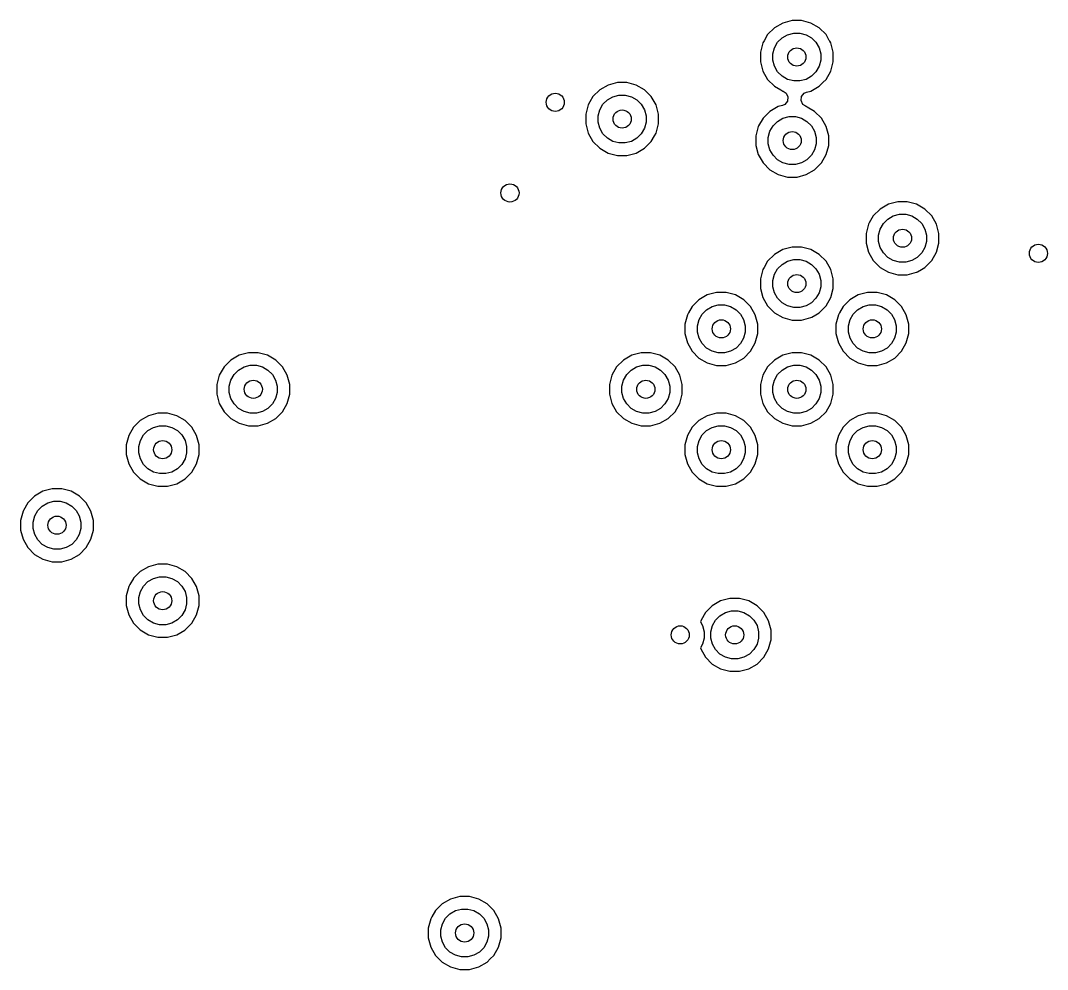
# Model space of a CAD drawing. Extents: x 0.98 to 8.09, y -3.46 to -0.83.
# Drawn here: x 3.815 to 4.484, y -2.11 to -1.492 of the extents above; entities that cross this region are included whole.
import ezdxf

# ---------------------------------------------------------------- set-up
doc = ezdxf.new("R2010")
doc.units = 0
doc.header["$MEASUREMENT"] = 0
doc.layers.add('BLACK', color=7, linetype='CONTINUOUS')

msp = doc.modelspace()

# ---------------------------------------------------------------- linework, layer by layer
at = {"layer": 'BLACK', "linetype": 'CONTINUOUS'}
for p, q in [((4.31774, -1.49198), (4.31169, -1.4936)), ((4.324, -1.49198), (4.31774, -1.49198)), ((4.33004, -1.4936), (4.324, -1.49198)), ((4.30627, -1.49673), (4.30185, -1.50115)), ((4.31169, -1.4936), (4.30627, -1.49673)), ((4.30627, -1.49673), (4.30627, -1.49673)), ((4.31169, -1.4936), (4.31169, -1.4936)), ((4.31169, -1.4936), (4.31169, -1.4936)), ((4.33546, -1.49673), (4.33004, -1.4936)), ((4.33989, -1.50115), (4.33546, -1.49673)), ((4.29949, -1.50524), (4.29872, -1.50657)), ((4.30185, -1.50115), (4.29949, -1.50524)), ((4.30185, -1.50115), (4.30185, -1.50115)), ((4.30632, -1.50972), (4.30837, -1.50616)), ((4.30837, -1.50616), (4.31128, -1.50325)), ((4.31128, -1.50325), (4.31484, -1.5012)), ((4.31484, -1.5012), (4.31881, -1.50013)), ((4.31881, -1.50013), (4.32292, -1.50013)), ((4.32292, -1.50013), (4.32689, -1.5012)), ((4.32689, -1.5012), (4.33045, -1.50325)), ((4.33045, -1.50325), (4.33336, -1.50616)), ((4.33336, -1.50616), (4.33542, -1.50972)), ((4.34082, -1.50278), (4.33989, -1.50115)), ((4.34113, -1.50331), (4.34082, -1.50278)), ((4.34205, -1.5049), (4.34113, -1.50331)), ((4.34237, -1.50545), (4.34205, -1.5049)), ((4.34205, -1.5049), (4.34205, -1.5049)), ((4.34301, -1.50657), (4.34237, -1.50545)), ((4.29872, -1.50657), (4.2971, -1.51262)), ((4.2971, -1.51262), (4.2971, -1.51888)), ((4.30525, -1.51369), (4.30632, -1.50972)), ((4.33542, -1.50972), (4.33648, -1.51369)), ((4.34463, -1.51262), (4.34301, -1.50657)), ((4.34463, -1.51888), (4.34463, -1.51262)), ((4.2971, -1.51888), (4.29872, -1.52492)), ((4.30525, -1.5178), (4.30525, -1.51369)), ((4.30632, -1.52177), (4.30525, -1.5178)), ((4.33648, -1.5178), (4.33542, -1.52177)), ((4.33648, -1.51369), (4.33648, -1.5178)), ((4.34301, -1.52492), (4.34463, -1.51888)), ((4.29872, -1.52492), (4.30185, -1.53034)), ((4.30837, -1.52533), (4.30632, -1.52177)), ((4.31128, -1.52824), (4.30837, -1.52533)), ((4.33336, -1.52533), (4.33045, -1.52824)), ((4.33542, -1.52177), (4.33336, -1.52533)), ((4.33989, -1.53034), (4.34301, -1.52492)), ((4.20387, -1.53239), (4.19782, -1.53401)), ((4.21012, -1.53239), (4.20387, -1.53239)), ((4.21617, -1.53401), (4.21012, -1.53239)), ((4.30185, -1.53034), (4.30627, -1.53477)), ((4.31484, -1.5303), (4.31128, -1.52824)), ((4.31881, -1.53136), (4.31484, -1.5303)), ((4.32292, -1.53136), (4.31881, -1.53136)), ((4.32689, -1.5303), (4.32292, -1.53136)), ((4.33045, -1.52824), (4.32689, -1.5303)), ((4.33546, -1.53477), (4.33792, -1.5323)), ((4.33792, -1.5323), (4.33989, -1.53034)), ((4.1924, -1.53714), (4.18798, -1.54156)), ((4.19782, -1.53401), (4.1924, -1.53714)), ((4.1924, -1.53714), (4.1924, -1.53714)), ((4.19782, -1.53401), (4.19782, -1.53401)), ((4.19782, -1.53401), (4.19782, -1.53401)), ((4.22159, -1.53714), (4.21617, -1.53401)), ((4.22601, -1.54156), (4.22159, -1.53714)), ((4.30627, -1.53477), (4.31038, -1.53714)), ((4.31038, -1.53714), (4.31169, -1.5379)), ((4.31169, -1.5379), (4.31199, -1.53802)), ((4.31199, -1.53802), (4.31195, -1.5381)), ((4.31195, -1.5381), (4.31391, -1.53929)), ((4.31391, -1.53929), (4.31511, -1.54177)), ((4.32395, -1.54146), (4.3257, -1.53934)), ((4.3257, -1.53934), (4.32718, -1.53866)), ((4.32718, -1.53866), (4.33004, -1.5379)), ((4.33004, -1.5379), (4.33546, -1.53477)), ((4.18599, -1.54501), (4.18485, -1.54698)), ((4.18798, -1.54156), (4.18599, -1.54501)), ((4.18798, -1.54156), (4.18798, -1.54156)), ((4.1945, -1.54657), (4.19741, -1.54366)), ((4.19741, -1.54366), (4.20097, -1.54161)), ((4.20097, -1.54161), (4.20494, -1.54054)), ((4.20494, -1.54054), (4.20905, -1.54054)), ((4.20905, -1.54054), (4.21302, -1.54161)), ((4.21302, -1.54161), (4.21658, -1.54366)), ((4.21658, -1.54366), (4.21949, -1.54657)), ((4.22914, -1.54698), (4.22601, -1.54156)), ((4.31479, -1.5445), (4.31304, -1.54662)), ((4.31511, -1.54177), (4.31479, -1.5445)), ((4.32363, -1.54419), (4.32395, -1.54146)), ((4.32483, -1.54666), (4.32363, -1.54419)), ((4.18485, -1.54698), (4.18323, -1.55303)), ((4.18323, -1.55303), (4.18323, -1.55929)), ((4.19138, -1.5541), (4.19245, -1.55013)), ((4.19245, -1.55013), (4.1945, -1.54657)), ((4.21949, -1.54657), (4.22155, -1.55013)), ((4.22155, -1.55013), (4.22261, -1.5541)), ((4.23076, -1.55303), (4.22914, -1.54698)), ((4.23076, -1.55929), (4.23076, -1.55303)), ((4.30328, -1.55119), (4.29885, -1.55561)), ((4.3087, -1.54806), (4.30328, -1.55119)), ((4.30328, -1.55119), (4.30328, -1.55119)), ((4.31156, -1.54729), (4.3087, -1.54806)), ((4.31304, -1.54662), (4.31156, -1.54729)), ((4.32679, -1.54786), (4.32483, -1.54666)), ((4.32675, -1.54794), (4.32679, -1.54786)), ((4.32705, -1.54806), (4.32675, -1.54794)), ((4.32764, -1.5484), (4.32705, -1.54806)), ((4.33247, -1.55119), (4.32764, -1.5484)), ((4.33689, -1.55561), (4.33247, -1.55119)), ((4.18323, -1.55929), (4.18485, -1.56533)), ((4.19138, -1.55821), (4.19138, -1.5541)), ((4.19245, -1.56218), (4.19138, -1.55821)), ((4.22261, -1.55821), (4.22155, -1.56218)), ((4.22261, -1.5541), (4.22261, -1.55821)), ((4.22914, -1.56533), (4.23076, -1.55929)), ((4.29885, -1.55561), (4.29594, -1.56066)), ((4.29885, -1.55561), (4.29885, -1.55561)), ((4.30538, -1.56062), (4.30829, -1.55771)), ((4.30829, -1.55771), (4.31185, -1.55566)), ((4.31185, -1.55566), (4.31582, -1.55459)), ((4.31582, -1.55459), (4.31993, -1.55459)), ((4.31993, -1.55459), (4.3239, -1.55566)), ((4.3239, -1.55566), (4.32746, -1.55771)), ((4.32746, -1.55771), (4.33037, -1.56062)), ((4.34002, -1.56103), (4.33689, -1.55561)), ((4.18485, -1.56533), (4.18798, -1.57075)), ((4.1945, -1.56574), (4.19245, -1.56218)), ((4.19741, -1.56865), (4.1945, -1.56574)), ((4.21949, -1.56574), (4.21658, -1.56865)), ((4.22155, -1.56218), (4.21949, -1.56574)), ((4.22813, -1.56708), (4.22914, -1.56533)), ((4.29573, -1.56103), (4.29411, -1.56708)), ((4.29594, -1.56066), (4.29573, -1.56103)), ((4.30226, -1.56815), (4.30332, -1.56418)), ((4.30332, -1.56418), (4.30538, -1.56062)), ((4.33037, -1.56062), (4.33242, -1.56418)), ((4.33242, -1.56418), (4.33349, -1.56815)), ((4.34164, -1.56708), (4.34002, -1.56103)), ((4.18798, -1.57075), (4.1924, -1.57518)), ((4.20097, -1.57071), (4.19741, -1.56865)), ((4.20494, -1.57177), (4.20097, -1.57071)), ((4.20905, -1.57177), (4.20494, -1.57177)), ((4.21302, -1.57071), (4.20905, -1.57177)), ((4.21658, -1.56865), (4.21302, -1.57071)), ((4.22159, -1.57518), (4.22601, -1.57075)), ((4.22601, -1.57075), (4.22813, -1.56708)), ((4.29411, -1.56708), (4.29411, -1.57334)), ((4.30226, -1.57226), (4.30226, -1.56815)), ((4.30332, -1.57623), (4.30226, -1.57226)), ((4.33349, -1.57226), (4.33242, -1.57623)), ((4.33349, -1.56815), (4.33349, -1.57226)), ((4.34164, -1.57334), (4.34164, -1.56708)), ((4.1924, -1.57518), (4.19782, -1.57831)), ((4.19782, -1.57831), (4.20387, -1.57992)), ((4.21012, -1.57992), (4.21617, -1.57831)), ((4.21617, -1.57831), (4.22159, -1.57518)), ((4.29411, -1.57334), (4.29573, -1.57938)), ((4.29573, -1.57938), (4.29885, -1.5848)), ((4.30538, -1.57979), (4.30332, -1.57623)), ((4.30829, -1.5827), (4.30538, -1.57979)), ((4.33037, -1.57979), (4.32746, -1.5827)), ((4.33242, -1.57623), (4.33037, -1.57979)), ((4.33689, -1.5848), (4.34002, -1.57938)), ((4.34002, -1.57938), (4.34164, -1.57334)), ((4.20387, -1.57992), (4.20387, -1.57992)), ((4.20387, -1.57992), (4.21012, -1.57992)), ((4.21012, -1.57992), (4.21012, -1.57992)), ((4.29885, -1.5848), (4.30328, -1.58923)), ((4.31185, -1.58476), (4.30829, -1.5827)), ((4.31582, -1.58582), (4.31185, -1.58476)), ((4.31993, -1.58582), (4.31582, -1.58582)), ((4.3239, -1.58476), (4.31993, -1.58582)), ((4.32746, -1.5827), (4.3239, -1.58476)), ((4.33247, -1.58923), (4.33689, -1.5848)), ((4.30328, -1.58923), (4.3087, -1.59236)), ((4.3087, -1.59236), (4.31474, -1.59398)), ((4.321, -1.59398), (4.32705, -1.59236)), ((4.32705, -1.59236), (4.33247, -1.58923)), ((4.31474, -1.59398), (4.31474, -1.59398)), ((4.31474, -1.59398), (4.321, -1.59398)), ((4.321, -1.59398), (4.321, -1.59398)), ((4.38059, -1.61171), (4.37517, -1.61484)), ((4.38663, -1.61009), (4.38059, -1.61171)), ((4.38059, -1.61171), (4.38059, -1.61171)), ((4.38059, -1.61171), (4.38059, -1.61171)), ((4.39289, -1.61009), (4.38663, -1.61009)), ((4.39894, -1.61171), (4.39289, -1.61009)), ((4.40436, -1.61484), (4.39894, -1.61171)), ((4.37074, -1.61926), (4.36808, -1.62387)), ((4.37517, -1.61484), (4.37074, -1.61926)), ((4.37074, -1.61926), (4.37074, -1.61926)), ((4.37517, -1.61484), (4.37517, -1.61484)), ((4.38018, -1.62136), (4.38374, -1.61931)), ((4.38374, -1.61931), (4.38771, -1.61824)), ((4.38771, -1.61824), (4.39182, -1.61824)), ((4.39182, -1.61824), (4.39579, -1.61931)), ((4.39579, -1.61931), (4.39935, -1.62136)), ((4.40878, -1.61926), (4.40436, -1.61484)), ((4.41191, -1.62468), (4.40878, -1.61926)), ((4.36762, -1.62468), (4.366, -1.63073)), ((4.36808, -1.62387), (4.36762, -1.62468)), ((4.37521, -1.62783), (4.37727, -1.62427)), ((4.37727, -1.62427), (4.38018, -1.62136)), ((4.39935, -1.62136), (4.40226, -1.62427)), ((4.40226, -1.62427), (4.40431, -1.62783)), ((4.41353, -1.63073), (4.41191, -1.62468)), ((4.366, -1.63073), (4.366, -1.63699)), ((4.37415, -1.6318), (4.37521, -1.62783)), ((4.37415, -1.63591), (4.37415, -1.6318)), ((4.40431, -1.62783), (4.40538, -1.6318)), ((4.40538, -1.6318), (4.40538, -1.63591)), ((4.41353, -1.63699), (4.41353, -1.63073)), ((4.31774, -1.63962), (4.31169, -1.64124)), ((4.324, -1.63962), (4.31774, -1.63962)), ((4.33004, -1.64124), (4.324, -1.63962)), ((4.366, -1.63699), (4.36762, -1.64303)), ((4.37521, -1.63988), (4.37415, -1.63591)), ((4.37727, -1.64345), (4.37521, -1.63988)), ((4.40431, -1.63988), (4.40226, -1.64345)), ((4.40538, -1.63591), (4.40431, -1.63988)), ((4.41191, -1.64303), (4.41353, -1.63699)), ((4.30627, -1.64437), (4.30185, -1.64879)), ((4.31169, -1.64124), (4.30627, -1.64437)), ((4.30627, -1.64437), (4.30627, -1.64437)), ((4.31169, -1.64124), (4.31169, -1.64124)), ((4.31169, -1.64124), (4.31169, -1.64124)), ((4.33546, -1.64437), (4.33004, -1.64124)), ((4.33989, -1.64879), (4.33546, -1.64437)), ((4.36762, -1.64303), (4.37074, -1.64845)), ((4.38018, -1.64635), (4.37727, -1.64345)), ((4.38374, -1.64841), (4.38018, -1.64635)), ((4.39935, -1.64635), (4.39579, -1.64841)), ((4.40226, -1.64345), (4.39935, -1.64635)), ((4.40878, -1.64845), (4.41191, -1.64303)), ((4.29949, -1.65288), (4.29872, -1.65421)), ((4.30185, -1.64879), (4.29949, -1.65288)), ((4.30185, -1.64879), (4.30185, -1.64879)), ((4.30837, -1.6538), (4.31128, -1.65089)), ((4.31128, -1.65089), (4.31484, -1.64884)), ((4.31484, -1.64884), (4.31881, -1.64777)), ((4.31881, -1.64777), (4.32292, -1.64777)), ((4.32292, -1.64777), (4.32689, -1.64884)), ((4.32689, -1.64884), (4.33045, -1.65089)), ((4.33045, -1.65089), (4.33336, -1.6538)), ((4.34301, -1.65421), (4.33989, -1.64879)), ((4.37074, -1.64845), (4.37517, -1.65288)), ((4.37517, -1.65288), (4.38059, -1.65601)), ((4.38771, -1.64947), (4.38374, -1.64841)), ((4.39182, -1.64947), (4.38771, -1.64947)), ((4.39579, -1.64841), (4.39182, -1.64947)), ((4.40207, -1.6542), (4.40436, -1.65288)), ((4.40436, -1.65288), (4.40878, -1.64845)), ((4.29872, -1.65421), (4.2971, -1.66026)), ((4.30525, -1.66133), (4.30632, -1.65736)), ((4.30632, -1.65736), (4.30837, -1.6538)), ((4.33336, -1.6538), (4.33542, -1.65736)), ((4.33542, -1.65736), (4.33648, -1.66133)), ((4.34463, -1.66026), (4.34301, -1.65421)), ((4.38059, -1.65601), (4.38663, -1.65763)), ((4.38663, -1.65763), (4.38663, -1.65763)), ((4.38663, -1.65763), (4.39289, -1.65763)), ((4.39289, -1.65763), (4.39894, -1.65601)), ((4.39289, -1.65763), (4.39289, -1.65763)), ((4.39894, -1.65601), (4.39895, -1.656)), ((4.39894, -1.65601), (4.39894, -1.65601)), ((4.39894, -1.65601), (4.39894, -1.65601)), ((4.39894, -1.65601), (4.39894, -1.65601)), ((4.39895, -1.656), (4.399, -1.65597)), ((4.399, -1.65597), (4.39945, -1.65571)), ((4.39945, -1.65571), (4.40207, -1.6542)), ((4.39945, -1.65571), (4.39945, -1.65571)), ((4.2971, -1.66026), (4.2971, -1.66651)), ((4.2971, -1.66651), (4.29872, -1.67256)), ((4.30525, -1.66544), (4.30525, -1.66133)), ((4.30632, -1.66941), (4.30525, -1.66544)), ((4.33648, -1.66544), (4.33542, -1.66941)), ((4.33648, -1.66133), (4.33648, -1.66544)), ((4.34301, -1.67256), (4.34463, -1.66651)), ((4.34463, -1.66651), (4.34463, -1.66026)), ((4.26248, -1.67077), (4.25706, -1.67389)), ((4.26852, -1.66915), (4.26248, -1.67077)), ((4.26248, -1.67077), (4.26248, -1.67077)), ((4.26248, -1.67077), (4.26248, -1.67077)), ((4.27478, -1.66915), (4.26852, -1.66915)), ((4.28083, -1.67077), (4.27478, -1.66915)), ((4.28625, -1.67389), (4.28083, -1.67077)), ((4.29872, -1.67256), (4.30185, -1.67798)), ((4.30837, -1.67297), (4.30632, -1.66941)), ((4.31128, -1.67588), (4.30837, -1.67297)), ((4.33336, -1.67297), (4.33045, -1.67588)), ((4.33542, -1.66941), (4.33336, -1.67297)), ((4.33989, -1.67798), (4.34301, -1.67256)), ((4.3609, -1.67077), (4.35549, -1.67389)), ((4.36695, -1.66915), (4.3609, -1.67077)), ((4.3609, -1.67077), (4.3609, -1.67077)), ((4.3609, -1.67077), (4.3609, -1.67077)), ((4.37321, -1.66915), (4.36695, -1.66915)), ((4.37925, -1.67077), (4.37321, -1.66915)), ((4.38467, -1.67389), (4.37925, -1.67077)), ((4.25263, -1.67832), (4.25028, -1.6824)), ((4.25706, -1.67389), (4.25263, -1.67832)), ((4.25263, -1.67832), (4.25263, -1.67832)), ((4.25706, -1.67389), (4.25706, -1.67389)), ((4.26207, -1.68042), (4.26563, -1.67836)), ((4.26563, -1.67836), (4.2696, -1.6773)), ((4.2696, -1.6773), (4.27371, -1.6773)), ((4.27371, -1.6773), (4.27768, -1.67836)), ((4.27768, -1.67836), (4.28124, -1.68042)), ((4.29067, -1.67832), (4.28625, -1.67389)), ((4.2938, -1.68374), (4.29067, -1.67832)), ((4.30185, -1.67798), (4.30627, -1.6824)), ((4.31484, -1.67794), (4.31128, -1.67588)), ((4.31881, -1.679), (4.31484, -1.67794)), ((4.32292, -1.679), (4.31881, -1.679)), ((4.32689, -1.67794), (4.32292, -1.679)), ((4.33045, -1.67588), (4.32689, -1.67794)), ((4.33546, -1.6824), (4.33989, -1.67798)), ((4.35106, -1.67832), (4.3487, -1.6824)), ((4.35548, -1.67389), (4.35106, -1.67832)), ((4.35106, -1.67832), (4.35106, -1.67832)), ((4.35549, -1.67389), (4.35548, -1.67389)), ((4.36049, -1.68042), (4.36405, -1.67836)), ((4.36405, -1.67836), (4.36802, -1.6773)), ((4.36802, -1.6773), (4.37213, -1.6773)), ((4.37213, -1.6773), (4.37611, -1.67836)), ((4.37611, -1.67836), (4.37967, -1.68042)), ((4.3891, -1.67832), (4.38467, -1.67389)), ((4.39223, -1.68374), (4.3891, -1.67832)), ((4.24951, -1.68374), (4.24789, -1.68978)), ((4.25028, -1.6824), (4.24951, -1.68374)), ((4.25604, -1.69086), (4.2571, -1.68689)), ((4.2571, -1.68689), (4.25916, -1.68333)), ((4.25916, -1.68333), (4.26207, -1.68042)), ((4.28124, -1.68042), (4.28415, -1.68333)), ((4.28415, -1.68333), (4.2862, -1.68689)), ((4.2862, -1.68689), (4.28727, -1.69086)), ((4.29542, -1.68978), (4.2938, -1.68374)), ((4.30627, -1.6824), (4.31169, -1.68553)), ((4.31169, -1.68553), (4.31774, -1.68715)), ((4.324, -1.68715), (4.33004, -1.68553)), ((4.33004, -1.68553), (4.33056, -1.68524)), ((4.33004, -1.68553), (4.33004, -1.68553)), ((4.33004, -1.68553), (4.33004, -1.68553)), ((4.33004, -1.68553), (4.33004, -1.68553)), ((4.33056, -1.68524), (4.33318, -1.68372)), ((4.33056, -1.68524), (4.33056, -1.68524)), ((4.33318, -1.68372), (4.33546, -1.6824)), ((4.34793, -1.68374), (4.34631, -1.68978)), ((4.3487, -1.6824), (4.34793, -1.68374)), ((4.35447, -1.69086), (4.35553, -1.68689)), ((4.35553, -1.68689), (4.35759, -1.68333)), ((4.35759, -1.68333), (4.36049, -1.68042)), ((4.37967, -1.68042), (4.38257, -1.68333)), ((4.38257, -1.68333), (4.38463, -1.68689)), ((4.38463, -1.68689), (4.38569, -1.69086)), ((4.39385, -1.68978), (4.39223, -1.68374)), ((4.24789, -1.68978), (4.24789, -1.69604)), ((4.25604, -1.69497), (4.25604, -1.69086)), ((4.28727, -1.69086), (4.28727, -1.69497)), ((4.29542, -1.69604), (4.29542, -1.68978)), ((4.31774, -1.68715), (4.31774, -1.68715)), ((4.31774, -1.68715), (4.324, -1.68715)), ((4.324, -1.68715), (4.324, -1.68715)), ((4.34631, -1.68978), (4.34631, -1.69604)), ((4.35447, -1.69497), (4.35447, -1.69086)), ((4.38569, -1.69086), (4.38569, -1.69497)), ((4.39385, -1.69604), (4.39385, -1.68978)), ((4.24789, -1.69604), (4.24951, -1.70209)), ((4.2571, -1.69894), (4.25604, -1.69497)), ((4.25916, -1.7025), (4.2571, -1.69894)), ((4.2862, -1.69894), (4.28415, -1.7025)), ((4.28727, -1.69497), (4.2862, -1.69894)), ((4.2938, -1.70209), (4.29542, -1.69604)), ((4.34631, -1.69604), (4.34793, -1.70209)), ((4.35553, -1.69894), (4.35447, -1.69497)), ((4.35759, -1.7025), (4.35553, -1.69894)), ((4.38463, -1.69894), (4.38257, -1.7025)), ((4.38569, -1.69497), (4.38463, -1.69894)), ((4.39223, -1.70209), (4.39385, -1.69604)), ((4.24951, -1.70209), (4.25263, -1.70751)), ((4.26207, -1.70541), (4.25916, -1.7025)), ((4.26563, -1.70746), (4.26207, -1.70541)), ((4.28124, -1.70541), (4.27768, -1.70746)), ((4.28415, -1.7025), (4.28124, -1.70541)), ((4.29067, -1.70751), (4.2938, -1.70209)), ((4.34793, -1.70209), (4.35106, -1.70751)), ((4.36049, -1.70541), (4.35759, -1.7025)), ((4.36405, -1.70746), (4.36049, -1.70541)), ((4.37967, -1.70541), (4.37611, -1.70746)), ((4.38257, -1.7025), (4.37967, -1.70541)), ((4.3891, -1.70751), (4.39223, -1.70209)), ((3.95194, -1.71326), (3.94752, -1.71769)), ((3.95736, -1.71014), (3.95194, -1.71326)), ((3.95194, -1.71326), (3.95194, -1.71326)), ((3.96341, -1.70852), (3.95736, -1.71014)), ((3.95736, -1.71014), (3.95736, -1.71014)), ((3.95736, -1.71014), (3.95736, -1.71014)), ((3.96966, -1.70852), (3.96341, -1.70852)), ((3.97571, -1.71014), (3.96966, -1.70852)), ((3.98113, -1.71326), (3.97571, -1.71014)), ((3.98555, -1.71769), (3.98113, -1.71326)), ((4.20785, -1.71326), (4.20342, -1.71769)), ((4.21327, -1.71014), (4.20785, -1.71326)), ((4.20785, -1.71326), (4.20785, -1.71326)), ((4.21931, -1.70852), (4.21327, -1.71014)), ((4.21327, -1.71014), (4.21327, -1.71014)), ((4.21327, -1.71014), (4.21327, -1.71014)), ((4.22557, -1.70852), (4.21931, -1.70852)), ((4.23161, -1.71014), (4.22557, -1.70852)), ((4.23703, -1.71326), (4.23161, -1.71014)), ((4.24146, -1.71769), (4.23703, -1.71326)), ((4.25263, -1.70751), (4.25706, -1.71193)), ((4.25706, -1.71193), (4.26248, -1.71506)), ((4.2696, -1.70853), (4.26563, -1.70746)), ((4.27371, -1.70853), (4.2696, -1.70853)), ((4.27768, -1.70746), (4.27371, -1.70853)), ((4.28083, -1.71506), (4.28625, -1.71193)), ((4.28625, -1.71193), (4.29067, -1.70751)), ((4.30627, -1.71326), (4.30185, -1.71769)), ((4.31169, -1.71014), (4.30627, -1.71326)), ((4.30627, -1.71326), (4.30627, -1.71326)), ((4.31774, -1.70852), (4.31169, -1.71014)), ((4.31169, -1.71014), (4.31169, -1.71014)), ((4.31169, -1.71014), (4.31169, -1.71014)), ((4.324, -1.70852), (4.31774, -1.70852)), ((4.33004, -1.71014), (4.324, -1.70852)), ((4.33546, -1.71326), (4.33004, -1.71014)), ((4.33989, -1.71769), (4.33546, -1.71326)), ((4.35106, -1.70751), (4.35549, -1.71193)), ((4.35549, -1.71193), (4.3609, -1.71506)), ((4.36802, -1.70853), (4.36405, -1.70746)), ((4.37213, -1.70853), (4.36802, -1.70853)), ((4.37611, -1.70746), (4.37213, -1.70853)), ((4.37925, -1.71506), (4.38467, -1.71193)), ((4.38467, -1.71193), (4.3891, -1.70751)), ((3.94752, -1.71769), (3.94439, -1.72311)), ((3.94752, -1.71769), (3.94752, -1.71769)), ((3.95404, -1.7227), (3.95695, -1.71979)), ((3.95695, -1.71979), (3.96051, -1.71773)), ((3.96051, -1.71773), (3.96448, -1.71667)), ((3.96448, -1.71667), (3.96859, -1.71667)), ((3.96859, -1.71667), (3.97256, -1.71773)), ((3.97256, -1.71773), (3.97612, -1.71979)), ((3.97612, -1.71979), (3.97903, -1.7227)), ((3.98868, -1.72311), (3.98555, -1.71769)), ((4.20342, -1.71769), (4.20029, -1.72311)), ((4.20342, -1.71769), (4.20342, -1.71769)), ((4.20995, -1.7227), (4.21285, -1.71979)), ((4.21285, -1.71979), (4.21641, -1.71773)), ((4.21641, -1.71773), (4.22039, -1.71667)), ((4.22039, -1.71667), (4.2245, -1.71667)), ((4.2245, -1.71667), (4.22847, -1.71773)), ((4.22847, -1.71773), (4.23203, -1.71979)), ((4.23203, -1.71979), (4.23493, -1.7227)), ((4.24459, -1.72311), (4.24146, -1.71769)), ((4.26248, -1.71506), (4.26852, -1.71668)), ((4.26852, -1.71668), (4.26852, -1.71668)), ((4.26852, -1.71668), (4.27478, -1.71668)), ((4.27478, -1.71668), (4.28083, -1.71506)), ((4.27478, -1.71668), (4.27478, -1.71668)), ((4.30185, -1.71769), (4.29872, -1.72311)), ((4.30185, -1.71769), (4.30185, -1.71769)), ((4.30837, -1.7227), (4.31128, -1.71979)), ((4.31128, -1.71979), (4.31484, -1.71773)), ((4.31484, -1.71773), (4.31881, -1.71667)), ((4.31881, -1.71667), (4.32292, -1.71667)), ((4.32292, -1.71667), (4.32689, -1.71773)), ((4.32689, -1.71773), (4.33045, -1.71979)), ((4.33045, -1.71979), (4.33336, -1.7227)), ((4.34301, -1.72311), (4.33989, -1.71769)), ((4.3609, -1.71506), (4.36695, -1.71668)), ((4.36695, -1.71668), (4.36695, -1.71668)), ((4.36695, -1.71668), (4.37321, -1.71668)), ((4.37321, -1.71668), (4.37925, -1.71506)), ((4.37321, -1.71668), (4.37321, -1.71668)), ((3.94439, -1.72311), (3.94277, -1.72915)), ((3.95092, -1.73023), (3.95199, -1.72626)), ((3.95199, -1.72626), (3.95404, -1.7227)), ((3.97903, -1.7227), (3.98108, -1.72626)), ((3.98108, -1.72626), (3.98215, -1.73023)), ((3.9903, -1.72915), (3.98868, -1.72311)), ((4.20029, -1.72311), (4.19867, -1.72915)), ((4.20683, -1.73023), (4.20789, -1.72626)), ((4.20789, -1.72626), (4.20995, -1.7227)), ((4.23493, -1.7227), (4.23699, -1.72626)), ((4.23699, -1.72626), (4.23805, -1.73023)), ((4.24621, -1.72915), (4.24459, -1.72311)), ((4.29872, -1.72311), (4.2971, -1.72915)), ((4.30525, -1.73023), (4.30632, -1.72626)), ((4.30632, -1.72626), (4.30837, -1.7227)), ((4.33336, -1.7227), (4.33542, -1.72626)), ((4.33542, -1.72626), (4.33648, -1.73023)), ((4.34463, -1.72915), (4.34301, -1.72311)), ((3.94277, -1.72915), (3.94277, -1.73541)), ((3.95092, -1.73434), (3.95092, -1.73023)), ((3.98215, -1.73023), (3.98215, -1.73434)), ((3.9903, -1.73541), (3.9903, -1.72915)), ((4.19867, -1.72915), (4.19867, -1.73541)), ((4.20683, -1.73434), (4.20683, -1.73023)), ((4.23805, -1.73023), (4.23805, -1.73434)), ((4.24621, -1.73541), (4.24621, -1.72915)), ((4.2971, -1.72915), (4.2971, -1.73541)), ((4.30525, -1.73434), (4.30525, -1.73023)), ((4.33648, -1.73023), (4.33648, -1.73434)), ((4.34463, -1.73541), (4.34463, -1.72915)), ((3.94277, -1.73541), (3.94439, -1.74146)), ((3.95199, -1.73831), (3.95092, -1.73434)), ((3.95404, -1.74187), (3.95199, -1.73831)), ((3.98108, -1.73831), (3.97903, -1.74187)), ((3.98215, -1.73434), (3.98108, -1.73831)), ((3.98868, -1.74146), (3.9903, -1.73541)), ((4.19867, -1.73541), (4.20029, -1.74146)), ((4.20789, -1.73831), (4.20683, -1.73434)), ((4.20995, -1.74187), (4.20789, -1.73831)), ((4.23699, -1.73831), (4.23493, -1.74187)), ((4.23805, -1.73434), (4.23699, -1.73831)), ((4.24459, -1.74146), (4.24621, -1.73541)), ((4.2971, -1.73541), (4.29872, -1.74146)), ((4.30632, -1.73831), (4.30525, -1.73434)), ((4.30837, -1.74187), (4.30632, -1.73831)), ((4.33542, -1.73831), (4.33336, -1.74187)), ((4.33648, -1.73434), (4.33542, -1.73831)), ((4.34301, -1.74146), (4.34463, -1.73541)), ((3.94439, -1.74146), (3.94752, -1.74688)), ((3.94752, -1.74688), (3.95194, -1.7513)), ((3.95695, -1.74478), (3.95404, -1.74187)), ((3.96051, -1.74683), (3.95695, -1.74478)), ((3.96448, -1.7479), (3.96051, -1.74683)), ((3.97256, -1.74683), (3.96859, -1.7479)), ((3.97612, -1.74478), (3.97256, -1.74683)), ((3.97903, -1.74187), (3.97612, -1.74478)), ((3.98113, -1.7513), (3.98555, -1.74688)), ((3.98555, -1.74688), (3.98868, -1.74146)), ((4.20029, -1.74146), (4.20342, -1.74688)), ((4.20342, -1.74688), (4.20785, -1.7513)), ((4.21285, -1.74478), (4.20995, -1.74187)), ((4.21641, -1.74683), (4.21285, -1.74478)), ((4.22039, -1.7479), (4.21641, -1.74683)), ((4.22847, -1.74683), (4.2245, -1.7479)), ((4.23203, -1.74478), (4.22847, -1.74683)), ((4.23493, -1.74187), (4.23203, -1.74478)), ((4.23703, -1.7513), (4.24146, -1.74688)), ((4.24146, -1.74688), (4.24459, -1.74146)), ((4.29872, -1.74146), (4.30185, -1.74688)), ((4.30185, -1.74688), (4.30627, -1.7513)), ((4.31128, -1.74478), (4.30837, -1.74187)), ((4.31484, -1.74683), (4.31128, -1.74478)), ((4.31881, -1.7479), (4.31484, -1.74683)), ((4.32689, -1.74683), (4.32292, -1.7479)), ((4.33045, -1.74478), (4.32689, -1.74683)), ((4.33336, -1.74187), (4.33045, -1.74478)), ((4.33546, -1.7513), (4.33989, -1.74688)), ((4.33989, -1.74688), (4.34301, -1.74146)), ((3.89289, -1.75263), (3.88846, -1.75706)), ((3.89831, -1.74951), (3.89289, -1.75263)), ((3.89289, -1.75263), (3.89289, -1.75263)), ((3.90435, -1.74789), (3.89831, -1.74951)), ((3.89831, -1.74951), (3.89831, -1.74951)), ((3.89831, -1.74951), (3.89831, -1.74951)), ((3.91061, -1.74789), (3.90435, -1.74789)), ((3.91665, -1.74951), (3.91061, -1.74789)), ((3.92207, -1.75263), (3.91665, -1.74951)), ((3.9265, -1.75706), (3.92207, -1.75263)), ((3.95194, -1.7513), (3.95736, -1.75443)), ((3.96859, -1.7479), (3.96448, -1.7479)), ((3.97571, -1.75443), (3.98113, -1.7513)), ((4.20785, -1.7513), (4.21327, -1.75443)), ((4.2245, -1.7479), (4.22039, -1.7479)), ((4.23161, -1.75443), (4.23703, -1.7513)), ((4.25706, -1.75263), (4.25263, -1.75706)), ((4.26248, -1.74951), (4.25706, -1.75263)), ((4.25706, -1.75263), (4.25706, -1.75263)), ((4.26852, -1.74789), (4.26248, -1.74951)), ((4.26248, -1.74951), (4.26248, -1.74951)), ((4.26248, -1.74951), (4.26248, -1.74951)), ((4.27478, -1.74789), (4.26852, -1.74789)), ((4.28083, -1.74951), (4.27478, -1.74789)), ((4.28625, -1.75263), (4.28083, -1.74951)), ((4.29067, -1.75706), (4.28625, -1.75263)), ((4.30627, -1.7513), (4.31169, -1.75443)), ((4.32292, -1.7479), (4.31881, -1.7479)), ((4.33004, -1.75443), (4.33546, -1.7513)), ((4.35548, -1.75263), (4.35106, -1.75706)), ((4.35549, -1.75263), (4.35548, -1.75263)), ((4.3609, -1.74951), (4.35549, -1.75263)), ((4.36695, -1.74789), (4.3609, -1.74951)), ((4.3609, -1.74951), (4.3609, -1.74951)), ((4.3609, -1.74951), (4.3609, -1.74951)), ((4.37321, -1.74789), (4.36695, -1.74789)), ((4.37925, -1.74951), (4.37321, -1.74789)), ((4.38467, -1.75263), (4.37925, -1.74951)), ((4.3891, -1.75706), (4.38467, -1.75263)), ((3.88846, -1.75706), (3.88533, -1.76248)), ((3.88846, -1.75706), (3.88846, -1.75706)), ((3.89499, -1.76207), (3.89789, -1.75916)), ((3.89789, -1.75916), (3.90145, -1.7571)), ((3.90145, -1.7571), (3.90542, -1.75604)), ((3.90542, -1.75604), (3.90954, -1.75604)), ((3.90954, -1.75604), (3.91351, -1.7571)), ((3.91351, -1.7571), (3.91707, -1.75916)), ((3.91707, -1.75916), (3.91997, -1.76207)), ((3.92963, -1.76248), (3.9265, -1.75706)), ((3.95736, -1.75443), (3.96341, -1.75605)), ((3.96341, -1.75605), (3.96341, -1.75605)), ((3.96341, -1.75605), (3.96966, -1.75605)), ((3.96966, -1.75605), (3.97571, -1.75443)), ((3.96966, -1.75605), (3.96966, -1.75605)), ((4.21327, -1.75443), (4.21931, -1.75605)), ((4.21931, -1.75605), (4.21931, -1.75605)), ((4.21931, -1.75605), (4.22557, -1.75605)), ((4.22557, -1.75605), (4.23161, -1.75443)), ((4.22557, -1.75605), (4.22557, -1.75605)), ((4.25263, -1.75706), (4.24951, -1.76248)), ((4.25263, -1.75706), (4.25263, -1.75706)), ((4.25916, -1.76207), (4.26207, -1.75916)), ((4.26207, -1.75916), (4.26563, -1.7571)), ((4.26563, -1.7571), (4.2696, -1.75604)), ((4.2696, -1.75604), (4.27371, -1.75604)), ((4.27371, -1.75604), (4.27768, -1.7571)), ((4.27768, -1.7571), (4.28124, -1.75916)), ((4.28124, -1.75916), (4.28415, -1.76207)), ((4.2938, -1.76248), (4.29067, -1.75706)), ((4.31169, -1.75443), (4.31774, -1.75605)), ((4.31774, -1.75605), (4.31774, -1.75605)), ((4.31774, -1.75605), (4.324, -1.75605)), ((4.324, -1.75605), (4.33004, -1.75443)), ((4.324, -1.75605), (4.324, -1.75605)), ((4.35106, -1.75706), (4.34793, -1.76248)), ((4.35106, -1.75706), (4.35106, -1.75706)), ((4.35759, -1.76207), (4.36049, -1.75916)), ((4.36049, -1.75916), (4.36405, -1.7571)), ((4.36405, -1.7571), (4.36802, -1.75604)), ((4.36802, -1.75604), (4.37213, -1.75604)), ((4.37213, -1.75604), (4.37611, -1.7571)), ((4.37611, -1.7571), (4.37967, -1.75916)), ((4.37967, -1.75916), (4.38257, -1.76207)), ((4.39223, -1.76248), (4.3891, -1.75706)), ((3.88533, -1.76248), (3.88371, -1.76852)), ((3.89187, -1.7696), (3.89293, -1.76563)), ((3.89293, -1.76563), (3.89499, -1.76207)), ((3.91997, -1.76207), (3.92203, -1.76563)), ((3.92203, -1.76563), (3.92309, -1.7696)), ((3.93125, -1.76852), (3.92963, -1.76248)), ((4.24951, -1.76248), (4.24789, -1.76852)), ((4.25604, -1.7696), (4.2571, -1.76563)), ((4.2571, -1.76563), (4.25916, -1.76207)), ((4.28415, -1.76207), (4.2862, -1.76563)), ((4.2862, -1.76563), (4.28727, -1.7696)), ((4.29542, -1.76852), (4.2938, -1.76248)), ((4.34793, -1.76248), (4.34631, -1.76852)), ((4.35447, -1.7696), (4.35553, -1.76563)), ((4.35553, -1.76563), (4.35759, -1.76207)), ((4.38257, -1.76207), (4.38463, -1.76563)), ((4.38463, -1.76563), (4.38569, -1.7696)), ((4.39385, -1.76852), (4.39223, -1.76248)), ((3.88371, -1.76852), (3.88371, -1.77478)), ((3.89187, -1.77371), (3.89187, -1.7696)), ((3.89293, -1.77768), (3.89187, -1.77371)), ((3.92309, -1.77371), (3.92203, -1.77768)), ((3.92309, -1.7696), (3.92309, -1.77371)), ((3.93125, -1.77478), (3.93125, -1.76852)), ((4.24789, -1.76852), (4.24789, -1.77478)), ((4.25604, -1.77371), (4.25604, -1.7696)), ((4.2571, -1.77768), (4.25604, -1.77371)), ((4.28727, -1.77371), (4.2862, -1.77768)), ((4.28727, -1.7696), (4.28727, -1.77371)), ((4.29542, -1.77478), (4.29542, -1.76852)), ((4.34631, -1.76852), (4.34631, -1.77478)), ((4.35447, -1.77371), (4.35447, -1.7696)), ((4.35553, -1.77768), (4.35447, -1.77371)), ((4.38569, -1.77371), (4.38463, -1.77768)), ((4.38569, -1.7696), (4.38569, -1.77371)), ((4.39385, -1.77478), (4.39385, -1.76852)), ((3.88371, -1.77478), (3.88533, -1.78083)), ((3.89499, -1.78124), (3.89293, -1.77768)), ((3.92203, -1.77768), (3.91997, -1.78124)), ((3.92963, -1.78083), (3.93125, -1.77478)), ((4.24789, -1.77478), (4.24951, -1.78083)), ((4.25916, -1.78124), (4.2571, -1.77768)), ((4.2862, -1.77768), (4.28415, -1.78124)), ((4.2938, -1.78083), (4.29542, -1.77478)), ((4.34631, -1.77478), (4.34793, -1.78083)), ((4.35759, -1.78124), (4.35553, -1.77768)), ((4.38463, -1.77768), (4.38257, -1.78124)), ((4.39223, -1.78083), (4.39385, -1.77478)), ((3.88533, -1.78083), (3.88846, -1.78625)), ((3.88846, -1.78625), (3.89289, -1.79067)), ((3.89789, -1.78415), (3.89499, -1.78124)), ((3.90145, -1.7862), (3.89789, -1.78415)), ((3.90542, -1.78727), (3.90145, -1.7862)), ((3.90954, -1.78727), (3.90542, -1.78727)), ((3.91351, -1.7862), (3.90954, -1.78727)), ((3.91707, -1.78415), (3.91351, -1.7862)), ((3.91997, -1.78124), (3.91707, -1.78415)), ((3.92207, -1.79067), (3.9265, -1.78625)), ((3.9265, -1.78625), (3.92963, -1.78083)), ((4.24951, -1.78083), (4.25263, -1.78625)), ((4.25263, -1.78625), (4.25706, -1.79067)), ((4.26207, -1.78415), (4.25916, -1.78124)), ((4.26563, -1.7862), (4.26207, -1.78415)), ((4.2696, -1.78727), (4.26563, -1.7862)), ((4.27371, -1.78727), (4.2696, -1.78727)), ((4.27768, -1.7862), (4.27371, -1.78727)), ((4.28124, -1.78415), (4.27768, -1.7862)), ((4.28415, -1.78124), (4.28124, -1.78415)), ((4.28625, -1.79067), (4.29067, -1.78625)), ((4.29067, -1.78625), (4.2938, -1.78083)), ((4.34793, -1.78083), (4.35106, -1.78625)), ((4.35106, -1.78625), (4.35549, -1.79067)), ((4.36049, -1.78415), (4.35759, -1.78124)), ((4.36405, -1.7862), (4.36049, -1.78415)), ((4.36802, -1.78727), (4.36405, -1.7862)), ((4.37213, -1.78727), (4.36802, -1.78727)), ((4.37611, -1.7862), (4.37213, -1.78727)), ((4.37967, -1.78415), (4.37611, -1.7862)), ((4.38257, -1.78124), (4.37967, -1.78415)), ((4.38467, -1.79067), (4.3891, -1.78625)), ((4.3891, -1.78625), (4.39223, -1.78083)), ((3.89289, -1.79067), (3.89831, -1.7938)), ((3.89831, -1.7938), (3.90435, -1.79542)), ((3.91061, -1.79542), (3.91665, -1.7938)), ((3.91665, -1.7938), (3.92207, -1.79067)), ((4.25706, -1.79067), (4.26248, -1.7938)), ((4.26248, -1.7938), (4.26852, -1.79542)), ((4.27478, -1.79542), (4.28083, -1.7938)), ((4.28083, -1.7938), (4.28625, -1.79067)), ((4.35549, -1.79067), (4.3609, -1.7938)), ((4.3609, -1.7938), (4.36695, -1.79542)), ((4.37321, -1.79542), (4.37925, -1.7938)), ((4.37925, -1.7938), (4.38467, -1.79067)), ((3.82941, -1.79872), (3.82399, -1.80185)), ((3.83545, -1.7971), (3.82941, -1.79872)), ((3.82941, -1.79872), (3.82941, -1.79872)), ((3.82941, -1.79872), (3.82941, -1.79872)), ((3.84171, -1.7971), (3.83545, -1.7971)), ((3.84776, -1.79872), (3.84171, -1.7971)), ((3.85318, -1.80185), (3.84776, -1.79872)), ((3.90435, -1.79542), (3.90435, -1.79542)), ((3.90435, -1.79542), (3.91061, -1.79542)), ((3.91061, -1.79542), (3.91061, -1.79542)), ((4.26852, -1.79542), (4.26852, -1.79542)), ((4.26852, -1.79542), (4.27478, -1.79542)), ((4.27478, -1.79542), (4.27478, -1.79542)), ((4.36695, -1.79542), (4.36695, -1.79542)), ((4.36695, -1.79542), (4.37321, -1.79542)), ((4.37321, -1.79542), (4.37321, -1.79542)), ((3.81956, -1.80627), (3.81672, -1.81119)), ((3.82399, -1.80185), (3.81956, -1.80627)), ((3.81956, -1.80627), (3.81956, -1.80627)), ((3.82399, -1.80185), (3.82399, -1.80185)), ((3.829, -1.80837), (3.83256, -1.80632)), ((3.83256, -1.80632), (3.83653, -1.80525)), ((3.83653, -1.80525), (3.84064, -1.80525)), ((3.84064, -1.80525), (3.84461, -1.80632)), ((3.84461, -1.80632), (3.84817, -1.80837)), ((3.8576, -1.80627), (3.85318, -1.80185)), ((3.86073, -1.81169), (3.8576, -1.80627)), ((3.81643, -1.81169), (3.81481, -1.81774)), ((3.81672, -1.81119), (3.81643, -1.81169)), ((3.82403, -1.81484), (3.82609, -1.81128)), ((3.82609, -1.81128), (3.829, -1.80837)), ((3.84817, -1.80837), (3.85108, -1.81128)), ((3.85108, -1.81128), (3.85313, -1.81484)), ((3.86235, -1.81774), (3.86073, -1.81169)), ((3.81481, -1.81774), (3.81481, -1.824)), ((3.82297, -1.81881), (3.82403, -1.81484)), ((3.82297, -1.82292), (3.82297, -1.81881)), ((3.85313, -1.81484), (3.8542, -1.81881)), ((3.8542, -1.81881), (3.8542, -1.82292)), ((3.86235, -1.8228), (3.86235, -1.81774)), ((3.81481, -1.824), (3.81643, -1.83004)), ((3.82403, -1.82689), (3.82297, -1.82292)), ((3.82609, -1.83045), (3.82403, -1.82689)), ((3.85313, -1.82689), (3.85108, -1.83045)), ((3.8542, -1.82292), (3.85313, -1.82689)), ((3.86073, -1.83004), (3.86235, -1.824)), ((3.86235, -1.824), (3.86235, -1.8228)), ((3.81643, -1.83004), (3.81956, -1.83546)), ((3.829, -1.83336), (3.82609, -1.83045)), ((3.83256, -1.83542), (3.829, -1.83336)), ((3.84817, -1.83336), (3.84461, -1.83542)), ((3.85108, -1.83045), (3.84817, -1.83336)), ((3.8576, -1.83546), (3.86073, -1.83004)), ((3.81956, -1.83546), (3.82399, -1.83989)), ((3.82399, -1.83989), (3.82941, -1.84301)), ((3.83653, -1.83648), (3.83256, -1.83542)), ((3.84064, -1.83648), (3.83653, -1.83648)), ((3.84461, -1.83542), (3.84064, -1.83648)), ((3.84776, -1.84301), (3.85318, -1.83989)), ((3.85318, -1.83989), (3.8576, -1.83546)), ((3.82941, -1.84301), (3.83545, -1.84463)), ((3.83545, -1.84463), (3.83545, -1.84463)), ((3.83545, -1.84463), (3.84171, -1.84463)), ((3.84171, -1.84463), (3.84776, -1.84301)), ((3.84171, -1.84463), (3.84171, -1.84463)), ((3.90435, -1.84631), (3.89831, -1.84793)), ((3.91061, -1.84631), (3.90435, -1.84631)), ((3.91665, -1.84793), (3.91061, -1.84631)), ((3.89289, -1.85106), (3.88846, -1.85548)), ((3.89831, -1.84793), (3.89289, -1.85106)), ((3.89289, -1.85106), (3.89289, -1.85106)), ((3.89831, -1.84793), (3.89831, -1.84793)), ((3.89831, -1.84793), (3.89831, -1.84793)), ((3.92207, -1.85106), (3.91665, -1.84793)), ((3.9265, -1.85549), (3.92207, -1.85106)), ((3.88533, -1.8609), (3.88371, -1.86695)), ((3.8861, -1.85957), (3.88533, -1.8609)), ((3.88846, -1.85549), (3.8861, -1.85957)), ((3.88846, -1.85548), (3.88846, -1.85549)), ((3.89293, -1.86405), (3.89499, -1.86049)), ((3.89499, -1.86049), (3.89789, -1.85759)), ((3.89789, -1.85759), (3.90145, -1.85553)), ((3.90145, -1.85553), (3.90542, -1.85447)), ((3.90542, -1.85447), (3.90954, -1.85447)), ((3.90954, -1.85447), (3.91351, -1.85553)), ((3.91351, -1.85553), (3.91707, -1.85759)), ((3.91707, -1.85759), (3.91997, -1.86049)), ((3.91997, -1.86049), (3.92203, -1.86405)), ((3.92963, -1.8609), (3.9265, -1.85549)), ((3.93125, -1.86695), (3.92963, -1.8609)), ((3.88371, -1.86695), (3.88371, -1.87321)), ((3.89187, -1.86802), (3.89293, -1.86405)), ((3.92203, -1.86405), (3.92309, -1.86802)), ((3.93125, -1.87321), (3.93125, -1.86695)), ((3.88371, -1.87321), (3.88533, -1.87925)), ((3.89187, -1.87213), (3.89187, -1.86802)), ((3.89293, -1.87611), (3.89187, -1.87213)), ((3.92309, -1.87213), (3.92203, -1.87611)), ((3.92309, -1.86802), (3.92309, -1.87213)), ((3.92963, -1.87925), (3.93125, -1.87321)), ((4.26576, -1.87331), (4.26134, -1.87773)), ((4.27118, -1.87018), (4.26576, -1.87331)), ((4.26576, -1.87331), (4.26576, -1.87331)), ((4.27723, -1.86856), (4.27118, -1.87018)), ((4.27118, -1.87018), (4.27118, -1.87018)), ((4.27118, -1.87018), (4.27118, -1.87018)), ((4.28349, -1.86856), (4.27723, -1.86856)), ((4.28953, -1.87018), (4.28349, -1.86856)), ((4.29071, -1.87086), (4.28953, -1.87018)), ((4.29495, -1.87331), (4.29071, -1.87086)), ((4.29071, -1.87086), (4.29071, -1.87086)), ((4.29938, -1.87773), (4.29495, -1.87331)), ((4.29495, -1.87331), (4.29495, -1.87331)), ((4.29495, -1.87331), (4.29495, -1.87331)), ((3.88533, -1.87925), (3.88846, -1.88467)), ((3.89499, -1.87967), (3.89293, -1.87611)), ((3.89789, -1.88257), (3.89499, -1.87967)), ((3.91997, -1.87967), (3.91707, -1.88257)), ((3.92203, -1.87611), (3.91997, -1.87967)), ((3.9265, -1.88467), (3.92963, -1.87925)), ((4.26046, -1.87926), (4.25821, -1.88315)), ((4.26134, -1.87773), (4.26046, -1.87926)), ((4.26134, -1.87773), (4.26134, -1.87773)), ((4.26786, -1.88274), (4.27077, -1.87983)), ((4.27077, -1.87983), (4.27433, -1.87778)), ((4.27433, -1.87778), (4.2783, -1.87671)), ((4.2783, -1.87671), (4.28241, -1.87671)), ((4.28241, -1.87671), (4.28638, -1.87778)), ((4.28638, -1.87778), (4.28994, -1.87983)), ((4.28994, -1.87983), (4.29285, -1.88274)), ((4.3025, -1.88315), (4.29938, -1.87773)), ((3.88846, -1.88467), (3.89289, -1.8891)), ((3.90145, -1.88463), (3.89789, -1.88257)), ((3.90542, -1.88569), (3.90145, -1.88463)), ((3.90954, -1.88569), (3.90542, -1.88569)), ((3.91351, -1.88463), (3.90954, -1.88569)), ((3.91707, -1.88257), (3.91351, -1.88463)), ((3.92207, -1.8891), (3.9265, -1.88467)), ((4.25821, -1.88315), (4.25801, -1.88388)), ((4.25801, -1.88388), (4.25941, -1.8863)), ((4.25941, -1.8863), (4.26047, -1.89027)), ((4.26474, -1.89027), (4.26581, -1.8863)), ((4.26581, -1.8863), (4.26786, -1.88274)), ((4.29285, -1.88274), (4.29491, -1.8863)), ((4.29491, -1.8863), (4.29597, -1.89027)), ((4.30412, -1.8892), (4.3025, -1.88315)), ((3.89289, -1.8891), (3.89831, -1.89223)), ((3.89831, -1.89223), (3.90435, -1.89385)), ((3.90435, -1.89385), (3.90435, -1.89385)), ((3.90435, -1.89385), (3.91061, -1.89385)), ((3.91061, -1.89385), (3.91665, -1.89223)), ((3.91061, -1.89385), (3.91061, -1.89385)), ((3.91665, -1.89223), (3.9219, -1.8892)), ((3.9219, -1.8892), (3.92207, -1.8891)), ((4.26047, -1.89438), (4.25941, -1.89835)), ((4.26047, -1.89027), (4.26047, -1.89438)), ((4.26474, -1.89438), (4.26474, -1.89027)), ((4.26581, -1.89835), (4.26474, -1.89438)), ((4.29597, -1.89438), (4.29491, -1.89835)), ((4.29597, -1.89027), (4.29597, -1.89438)), ((4.30412, -1.89546), (4.30412, -1.8892)), ((4.25941, -1.89835), (4.25801, -1.90077)), ((4.25801, -1.90077), (4.25821, -1.9015)), ((4.26786, -1.90191), (4.26581, -1.89835)), ((4.29491, -1.89835), (4.29285, -1.90191)), ((4.3025, -1.9015), (4.30375, -1.89687)), ((4.30375, -1.89687), (4.30412, -1.89546)), ((4.25821, -1.9015), (4.26134, -1.90692)), ((4.26134, -1.90692), (4.26576, -1.91135)), ((4.27077, -1.90482), (4.26786, -1.90191)), ((4.27433, -1.90688), (4.27077, -1.90482)), ((4.2783, -1.90794), (4.27433, -1.90688)), ((4.28638, -1.90688), (4.28241, -1.90794)), ((4.28994, -1.90482), (4.28638, -1.90688)), ((4.29285, -1.90191), (4.28994, -1.90482)), ((4.29495, -1.91135), (4.29938, -1.90692)), ((4.29938, -1.90692), (4.3025, -1.9015)), ((4.26576, -1.91135), (4.27118, -1.91447)), ((4.27118, -1.91447), (4.27723, -1.91609)), ((4.28241, -1.90794), (4.2783, -1.90794)), ((4.28349, -1.91609), (4.28953, -1.91447)), ((4.28953, -1.91447), (4.29495, -1.91135)), ((4.27723, -1.91609), (4.27723, -1.91609)), ((4.27723, -1.91609), (4.28349, -1.91609)), ((4.28349, -1.91609), (4.28349, -1.91609)), ((4.08974, -2.0676), (4.08531, -2.07202)), ((4.09516, -2.06447), (4.08974, -2.0676)), ((4.08974, -2.0676), (4.08974, -2.0676)), ((4.1012, -2.06285), (4.09516, -2.06447)), ((4.09516, -2.06447), (4.09516, -2.06447)), ((4.09516, -2.06447), (4.09516, -2.06447)), ((4.10746, -2.06285), (4.1012, -2.06285)), ((4.1135, -2.06447), (4.10746, -2.06285)), ((4.11892, -2.0676), (4.1135, -2.06447)), ((4.12335, -2.07202), (4.11892, -2.0676)), ((4.08531, -2.07202), (4.08295, -2.07611)), ((4.08531, -2.07202), (4.08531, -2.07202)), ((4.09184, -2.07703), (4.09474, -2.07412)), ((4.09474, -2.07412), (4.0983, -2.07206)), ((4.0983, -2.07206), (4.10228, -2.071)), ((4.10228, -2.071), (4.10639, -2.071)), ((4.10639, -2.071), (4.11036, -2.07206)), ((4.11036, -2.07206), (4.11392, -2.07412)), ((4.11392, -2.07412), (4.11682, -2.07703)), ((4.12648, -2.07744), (4.12335, -2.07202)), ((4.08218, -2.07744), (4.08056, -2.08349)), ((4.08295, -2.07611), (4.08218, -2.07744)), ((4.08872, -2.08456), (4.08978, -2.08059)), ((4.08978, -2.08059), (4.09184, -2.07703)), ((4.11682, -2.07703), (4.11888, -2.08059)), ((4.11888, -2.08059), (4.11994, -2.08456)), ((4.1281, -2.08349), (4.12648, -2.07744)), ((4.08056, -2.08349), (4.08056, -2.08974)), ((4.08872, -2.08867), (4.08872, -2.08456)), ((4.11994, -2.08456), (4.11994, -2.08867)), ((4.1281, -2.08974), (4.1281, -2.08349)), ((4.08056, -2.08974), (4.08218, -2.09579)), ((4.08978, -2.09264), (4.08872, -2.08867)), ((4.09184, -2.0962), (4.08978, -2.09264)), ((4.11888, -2.09264), (4.11682, -2.0962)), ((4.11994, -2.08867), (4.11888, -2.09264)), ((4.12648, -2.09579), (4.1281, -2.08974)), ((4.08218, -2.09579), (4.08531, -2.10121)), ((4.08531, -2.10121), (4.08974, -2.10563)), ((4.09474, -2.09911), (4.09184, -2.0962)), ((4.0983, -2.10116), (4.09474, -2.09911)), ((4.10228, -2.10223), (4.0983, -2.10116)), ((4.11036, -2.10116), (4.10639, -2.10223)), ((4.11392, -2.09911), (4.11036, -2.10116)), ((4.11682, -2.0962), (4.11392, -2.09911)), ((4.12103, -2.10353), (4.12335, -2.10121)), ((4.12335, -2.10121), (4.12648, -2.09579)), ((4.08974, -2.10563), (4.09516, -2.10876)), ((4.10639, -2.10223), (4.10228, -2.10223)), ((4.1135, -2.10876), (4.11892, -2.10563)), ((4.11892, -2.10563), (4.12103, -2.10353)), ((4.09516, -2.10876), (4.1012, -2.11038)), ((4.1012, -2.11038), (4.1012, -2.11038)), ((4.1012, -2.11038), (4.10746, -2.11038)), ((4.10746, -2.11038), (4.1135, -2.10876)), ((4.10746, -2.11038), (4.10746, -2.11038))]:
    msp.add_line(p, q, dxfattribs=at)
at = {"layer": 'BLACK'}
for centre in [(4.32087, -1.51575), (4.16339, -1.54528), (4.207, -1.55616), (4.31787, -1.57021), (4.13386, -1.60433), (4.38976, -1.63386), (4.47835, -1.6437), (4.32087, -1.66339), (4.27165, -1.69291), (4.37008, -1.69291), (3.96654, -1.73228), (4.22244, -1.73228), (4.32087, -1.73228), (3.90748, -1.77165), (4.27165, -1.77165), (4.37008, -1.77165), (3.83858, -1.82087), (3.90748, -1.87008), (4.24486, -1.89233), (4.28036, -1.89233), (4.10433, -2.08661)]:
    msp.add_circle(centre, 0.00591, dxfattribs=at)

doc.saveas('drawing.dxf')
